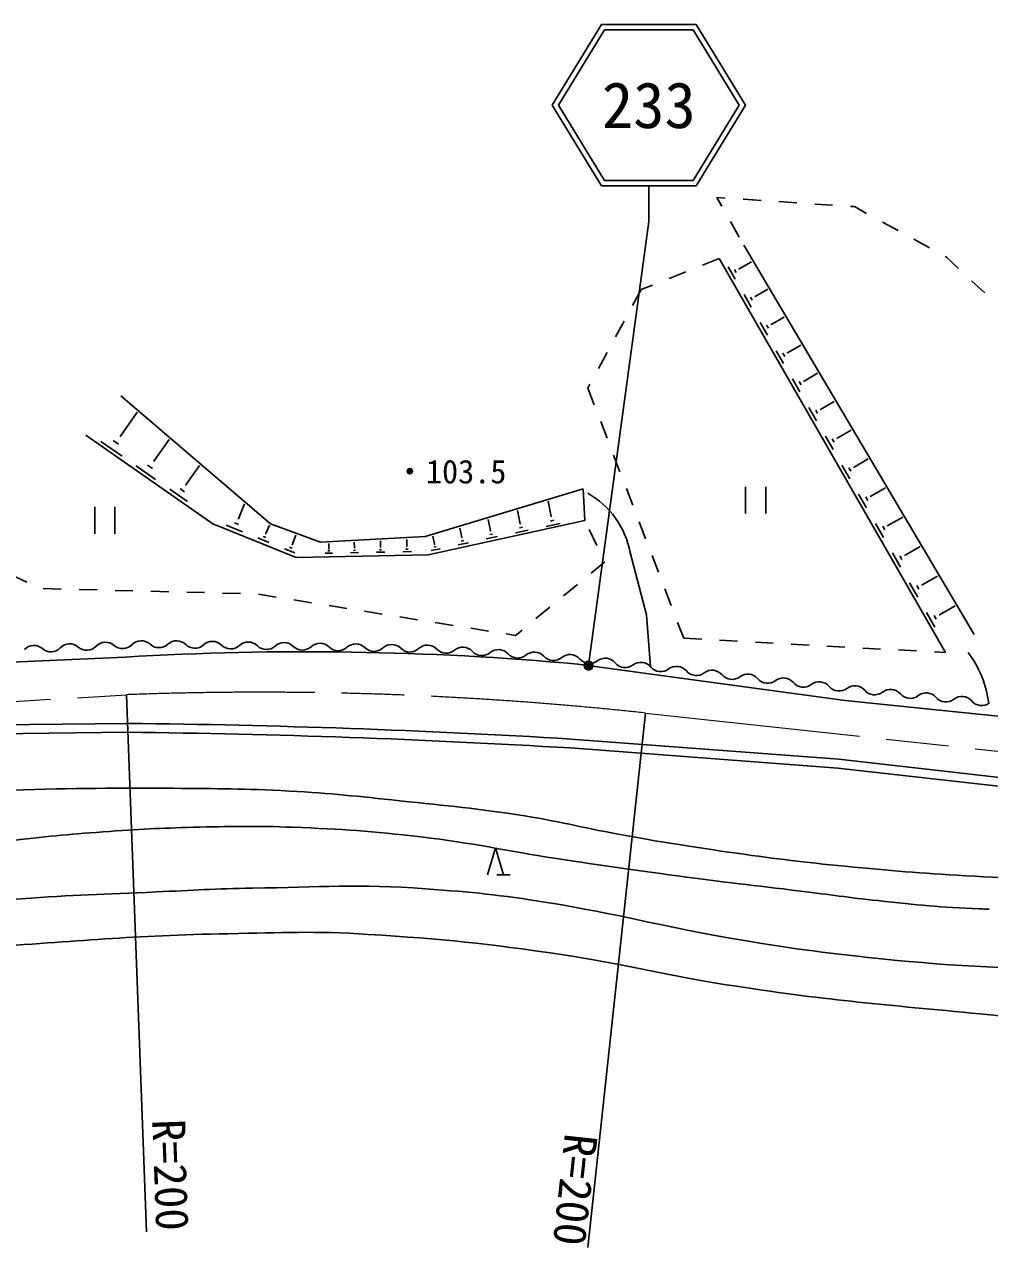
# Model space of a CAD drawing. Units: millimetres, scale not verified. Extents: x 40000 to 680000, y 20000 to 380000.
# Drawn here: x 470884 to 524724, y 250921 to 319171 of the extents above; entities that cross this region are included whole.
import ezdxf
from ezdxf.enums import TextEntityAlignment as Align

# ---------------------------------------------------------------- set-up
doc = ezdxf.new("R2010")
doc.units = ezdxf.units.MM
doc.header["$LTSCALE"] = 1000
doc.header["$PDMODE"] = 32
doc.header["$PDSIZE"] = 500
doc.linetypes.add('CHAIN', pattern=[18.5, 12, -1.5, 3.5, -1.5])
for name, color, linetype, lineweight in [('M-BGD', 7, 'Continuous', 25), ('M-BMK', 2, 'CHAIN', 13), ('M-STR-STRC', 7, 'Continuous', 25)]:
    doc.layers.add(name, color=color, linetype=linetype, lineweight=lineweight)
doc.styles.add('ＭＳ ゴシック', font='')
doc.styles.get('ＭＳ ゴシック').set_extended_font_data('MS Gothic')

msp = doc.modelspace()

# ---------------------------------------------------------------- linework, layer by layer
at = {"layer": 'M-BGD'}
for p, q in [((509980, 309481), (509517, 309512)), ((509517, 309512), (509780, 309045)), ((509783, 309039), (509517, 309512)), ((511976, 309349), (510978, 309415)), ((511014, 309413), (511513, 309380)), ((513972, 309217), (512974, 309283)), ((515967, 309084), (514969, 309151)), ((517185, 309004), (516965, 309018)), ((517868, 308628), (517185, 309004)), ((510270, 308173), (510760, 307301)), ((519621, 307665), (518745, 308147)), ((521374, 306702), (520497, 307183)), ((511008, 306860), (523875, 285134)), ((509650, 306103), (508720, 305735)), ((509650, 306103), (522262, 284124)), ((510750, 305536), (511441, 305932)), ((522321, 306181), (522250, 306220)), ((522993, 305554), (522321, 306181)), ((507790, 305368), (506860, 305000)), ((510537, 304959), (510145, 305642)), ((510595, 305333), (510497, 305503)), ((510763, 305514), (510738, 305557)), ((505930, 304632), (505284, 304377)), ((524456, 304191), (523725, 304873)), ((505284, 304377), (504809, 303497)), ((511431, 303401), (511033, 304095)), ((511490, 303781), (511390, 303954)), ((511660, 303965), (511635, 304008)), ((511648, 303987), (512353, 304391)), ((504334, 302617), (503859, 301737)), ((512331, 301833), (511927, 302536)), ((512391, 302218), (512290, 302394)), ((512564, 302405), (512539, 302449)), ((512551, 302427), (513272, 302840)), ((513461, 300856), (514197, 301279)), ((503384, 300857), (502909, 299977)), ((513238, 300253), (512827, 300968)), ((513298, 300644), (513196, 300823)), ((513474, 300834), (513448, 300879)), ((514377, 299275), (515128, 299706)), ((502434, 299097), (502317, 298880)), ((514150, 298662), (513734, 299388)), ((514212, 299059), (514108, 299241)), ((514390, 299252), (514364, 299298)), ((484614, 291301), (476260, 298447)), ((502317, 298880), (502674, 297946)), ((515069, 297061), (514647, 297798)), ((515132, 297464), (515026, 297648)), ((515313, 297660), (515287, 297706)), ((515300, 297683), (516066, 298123)), ((476233, 296201), (477166, 297541)), ((503032, 297012), (503390, 296078)), ((474304, 296253), (481397, 291314)), ((476196, 296226), (476270, 296175)), ((516229, 296080), (517010, 296528)), ((475154, 295905), (476329, 295087)), ((475841, 295950), (476134, 295746)), ((478109, 294807), (478951, 296015)), ((515995, 295448), (515566, 296196)), ((516058, 295857), (515951, 296044)), ((516242, 296056), (516215, 296103)), ((503748, 295144), (504106, 294211)), ((517164, 294465), (517961, 294923)), ((477121, 294535), (478198, 293785)), ((477750, 294577), (478019, 294390)), ((478076, 294830), (478143, 294783)), ((479895, 293480), (480648, 294563)), ((516926, 293825), (516491, 294584)), ((516991, 294240), (516882, 294430)), ((517178, 294442), (517150, 294489)), ((479864, 293502), (479925, 293459)), ((478992, 293233), (479975, 292548)), ((479566, 293271), (479812, 293100)), ((502063, 293264), (493247, 290590)), ((502063, 293264), (502141, 291485)), ((504463, 293277), (504821, 292343)), ((511118, 293373), (511117, 291873)), ((512243, 293373), (512242, 291873)), ((517865, 292190), (517423, 292960)), ((517930, 292611), (517819, 292804)), ((518119, 292816), (518092, 292864)), ((518106, 292840), (518918, 293306)), ((474809, 292254), (474809, 290754)), ((475934, 292254), (475934, 290754)), ((482818, 291587), (483156, 292424)), ((500276, 291720), (500098, 292564)), ((482789, 291598), (482846, 291575)), ((493413, 289573), (502141, 291485)), ((496879, 290912), (496745, 291547)), ((498541, 291307), (498385, 292044)), ((500228, 291463), (500424, 291505)), ((500251, 291715), (500301, 291725)), ((519054, 291203), (519882, 291679)), ((481397, 291314), (486046, 289433)), ((482146, 291227), (483050, 290861)), ((482595, 291361), (482821, 291269)), ((484336, 290767), (484374, 290751)), ((484355, 290759), (484547, 291234)), ((487404, 290274), (484614, 291301)), ((495288, 290534), (495175, 291070)), ((496859, 290908), (496899, 290916)), ((498274, 290804), (498988, 290954)), ((498497, 291074), (498675, 291112)), ((498519, 291303), (498563, 291312)), ((499982, 291164), (500770, 291331)), ((502825, 290087), (502385, 290986)), ((505179, 291409), (505537, 290475)), ((518809, 290544), (518361, 291325)), ((518875, 290971), (518763, 291167)), ((519068, 291179), (519040, 291228)), ((483901, 290516), (484512, 290269)), ((484205, 290607), (484357, 290545)), ((485795, 290150), (485831, 290135)), ((485813, 290142), (486028, 290674)), ((493247, 290590), (487404, 290274)), ((487866, 289915), (487860, 290199)), ((489293, 289957), (489287, 290276)), ((490746, 289999), (490739, 290354)), ((492224, 290043), (492216, 290434)), ((493764, 290171), (493671, 290614)), ((493748, 290168), (493780, 290175)), ((495073, 290128), (495648, 290249)), ((495252, 290346), (495396, 290376)), ((495270, 290530), (495306, 290537)), ((496639, 290459), (497282, 290594)), ((496840, 290702), (497000, 290736)), ((485388, 289915), (485960, 289683)), ((485672, 290000), (485815, 289942)), ((486046, 289433), (493413, 289573)), ((487664, 289664), (488076, 289672)), ((487816, 289790), (487919, 289792)), ((487853, 289915), (487878, 289915)), ((489080, 289691), (489516, 289699)), ((489241, 289825), (489350, 289827)), ((489279, 289956), (489307, 289957)), ((490520, 289718), (490982, 289727)), ((490690, 289860), (490806, 289862)), ((490731, 289999), (490760, 290000)), ((491986, 289746), (492473, 289755)), ((492166, 289896), (492287, 289898)), ((492209, 290043), (492239, 290043)), ((493574, 289811), (494084, 289919)), ((493733, 290005), (493860, 290032)), ((504674, 289697), (505591, 286222)), ((505894, 289542), (506252, 288608)), ((519760, 288886), (519305, 289679)), ((519828, 289320), (519714, 289518)), ((520023, 289531), (519994, 289580)), ((520009, 289556), (520853, 290040)), ((502508, 288551), (503270, 289177)), ((503270, 289177), (503264, 289189)), ((470114, 288479), (471017, 288050)), ((520718, 287217), (520256, 288021)), ((520970, 287896), (521830, 288390)), ((471937, 287691), (472937, 287666)), ((473937, 287641), (474936, 287616)), ((475936, 287591), (476936, 287566)), ((477935, 287541), (478935, 287516)), ((479935, 287491), (480934, 287466)), ((481934, 287441), (482934, 287416)), ((483932, 287377), (484920, 287219)), ((500962, 287283), (501735, 287917)), ((506610, 287674), (506968, 286740)), ((520786, 287657), (520671, 287858)), ((520984, 287871), (520955, 287921)), ((485907, 287061), (486894, 286903)), ((487882, 286745), (488869, 286587)), ((521938, 286226), (522814, 286729)), ((489857, 286429), (490844, 286271)), ((491832, 286113), (492819, 285955)), ((499416, 286014), (500189, 286648)), ((505591, 286222), (505814, 283331)), ((521682, 285537), (521214, 286353)), ((521752, 285983), (521635, 286187)), ((521952, 286200), (521923, 286251)), ((493806, 285797), (494794, 285639)), ((495781, 285481), (496769, 285323)), ((498279, 285081), (498643, 285380)), ((507325, 285806), (507666, 284916)), ((497756, 285165), (498279, 285081)), ((507666, 284916), (508665, 284862)), ((509663, 284808), (510662, 284754)), ((511661, 284700), (512659, 284645)), ((513658, 284591), (514656, 284537)), ((515655, 284483), (516653, 284429)), ((517652, 284374), (518650, 284320)), ((519649, 284266), (520647, 284212)), ((521646, 284157), (522262, 284124)), ((459467, 283094), (476501, 283869)), ((501761, 283479), (516676, 281452)), ((476579, 281770), (477694, 251791)), ((526623, 280426), (516676, 281452)), ((505535, 280747), (502307, 250921)), ((459668, 279991), (476657, 280172)), ((459686, 279491), (476657, 279672)), ((501392, 279295), (516314, 278172)), ((501348, 278797), (516267, 277674)), ((516314, 278172), (526259, 277045)), ((516267, 277674), (526204, 276549)), ((496712, 271727), (497162, 273227)), ((497162, 273227), (497612, 271726)), ((497237, 271727), (497987, 271726))]:
    msp.add_line(p, q, dxfattribs=at)
for centre, radius, start, end in [((499923, 288810), 4833, 10.58037, 60.31616), ((473405, 283884), 725, 48.9035, 136.10914), ((475403, 283971), 725, 48.9035, 136.10914), ((477401, 284058), 725, 48.9035, 136.10914), ((478387, 285121), 725, 225.4091, 312.61473), ((479369, 284054), 725, 45.4091, 132.61473), ((481368, 284020), 725, 45.4091, 132.61473), ((483368, 283985), 725, 45.4091, 132.61473), ((485368, 283951), 725, 45.4091, 132.61473), ((487367, 283916), 725, 45.3957, 132.60134), ((489367, 283881), 725, 45.3957, 132.60134), ((471407, 283796), 725, 48.9035, 136.10914), ((472360, 284889), 725, 228.9035, 316.10914), ((474358, 284976), 725, 228.9035, 316.10914), ((476356, 285064), 725, 228.9035, 316.10914), ((486534, 115488), 168679, 84.82082, 93.40985), ((480387, 285087), 725, 225.4091, 312.61473), ((482386, 285052), 725, 225.4091, 312.61473), ((484386, 285018), 725, 225.4091, 312.61473), ((486386, 284983), 725, 225.3957, 312.60134), ((488385, 284948), 725, 225.3957, 312.60134), ((490385, 284913), 725, 225.3957, 312.60134), ((491367, 283846), 725, 45.3957, 132.60134), ((492385, 284878), 725, 225.3957, 312.60134), ((493366, 283811), 725, 45.3957, 132.60134), ((494410, 284816), 725, 222.43885, 309.64449), ((495336, 283700), 725, 42.43885, 129.64449), ((496406, 284678), 725, 222.43885, 309.64449), ((497331, 283562), 725, 42.43885, 129.64449), ((498401, 284540), 725, 222.43885, 309.64449), ((499326, 283424), 725, 42.43885, 129.64449), ((501321, 283286), 725, 42.43885, 129.64449), ((518751, 280530), 5979, 7.30265, 36.89532), ((500396, 284402), 725, 222.43885, 309.64449), ((502414, 284239), 725, 219.7697, 306.97534), ((503286, 283080), 725, 39.7697, 126.97534), ((504400, 284008), 725, 219.7697, 306.97534), ((505272, 282849), 725, 39.7697, 126.97534), ((506383, 283781), 725, 220.19134, 307.39697), ((507264, 282629), 725, 40.19134, 127.39697), ((508372, 283565), 725, 220.19134, 307.39697), ((509252, 282413), 725, 40.19134, 127.39697), ((510360, 283349), 725, 220.19134, 307.39697), ((511241, 282197), 725, 40.19134, 127.39697), ((512348, 283132), 725, 220.19134, 307.39697), ((513229, 281980), 725, 40.19134, 127.39697), ((514337, 282916), 725, 220.19134, 307.39697), ((515217, 281764), 725, 40.19134, 127.39697), ((516325, 282700), 725, 220.19134, 307.39697), ((517205, 281548), 725, 40.19134, 127.39697), ((518309, 282489), 725, 220.69913, 307.90477), ((519200, 281345), 725, 40.69913, 127.90477), ((520299, 282290), 725, 220.69913, 307.90477), ((521190, 281146), 725, 40.69913, 127.90477), ((522289, 282092), 725, 220.69913, 307.90477), ((523180, 280947), 725, 40.69913, 127.90477), ((524279, 281893), 725, 220.69913, 307.90477), ((471305, -220263), 500463, 86.55337, 89.38724), ((471305, -220263), 499963, 86.55496, 89.38663)]:
    msp.add_arc(centre, radius, start, end, dxfattribs=at)
for points, knots in [([(563307, 274464), (560974, 274012), (560362, 273894), (558465, 273576), (556538, 273253), (555456, 273088), (553519, 272828), (551096, 272502), (549735, 272333), (547300, 272114), (544190, 271834), (542444, 271711), (539325, 271561), (537620, 271479), (536664, 271457), (534958, 271430), (533240, 271403), (532277, 271392), (530559, 271420), (527764, 271466), (526198, 271502), (523408, 271666), (520773, 271821), (519298, 271936), (516671, 272197), (514296, 272432), (512968, 272590), (510605, 272924), (508181, 273266), (506826, 273483), (504415, 273913), (502213, 274306), (501002, 274652), (498794, 275006), (496086, 275439), (494550, 275562), (491823, 275851), (489415, 276106), (488066, 276264), (485649, 276393), (483122, 276528), (481703, 276531), (479173, 276546), (475390, 276570), (473269, 276546), (469487, 276418), (466456, 276316), (464763, 276143), (461733, 276007), (459966, 275928), (458976, 275798), (457208, 275852), (455838, 275894), (455031, 275941), (453746, 276417), (453170, 276630), (452932, 276931), (452472, 277339), (452130, 277642), (451953, 277846), (451734, 278248), (451586, 278522), (451596, 278490), (451437, 278989)], [0, 0, 0, 0, 1, 1, 1, 2, 2, 2, 3, 3, 3, 4, 4, 4, 5, 5, 5, 6, 6, 6, 7, 7, 7, 8, 8, 8, 9, 9, 9, 10, 10, 10, 11, 11, 11, 12, 12, 12, 13, 13, 13, 14, 14, 14, 15, 15, 15, 16, 16, 16, 17, 17, 17, 18, 18, 18, 19, 19, 19, 20, 20, 20, 21, 21, 21, 21]), ([(394225, 276072), (394596, 275873), (395448, 275416), (396306, 275255), (397309, 275067), (397901, 275261), (398917, 275358), (399747, 275438), (400197, 275590), (401022, 275707), (402078, 275858), (402671, 275928), (403731, 276036), (404860, 276151), (405494, 276199), (406628, 276248), (408325, 276322), (409278, 276358), (410976, 276302), (412644, 276247), (413582, 276224), (415241, 276045), (417878, 275760), (419351, 275530), (421951, 275009), (424446, 274508), (425797, 274017), (428278, 273451), (429926, 273075), (430853, 272876), (432516, 272577), (435137, 272107), (436617, 271897), (439264, 271614), (441557, 271369), (442849, 271303), (445152, 271192), (446585, 271124), (447390, 271122), (448824, 271124), (451356, 271127), (452774, 271216), (455301, 271366), (456752, 271452), (457567, 271508), (459006, 271714), (460798, 271971), (461770, 272301), (463553, 272613), (466171, 273070), (467642, 273317), (470280, 273636), (472364, 273889), (473537, 273993), (475631, 274145), (477594, 274286), (478697, 274330), (480665, 274379), (482688, 274428), (483824, 274449), (485847, 274374), (488647, 274271), (490216, 274152), (493000, 273833), (495973, 273492), (497608, 273079), (500568, 272630), (503203, 272231), (504681, 272015), (507323, 271657), (509998, 271295), (511503, 271142), (514182, 270812), (515871, 270604), (516813, 270455), (518505, 270279), (520712, 270050), (521950, 269896), (524167, 269819), (524352, 269813), (524531, 269807), (524705, 269803)], [0, 0, 0, 0, 1, 1, 1, 2, 2, 2, 3, 3, 3, 4, 4, 4, 5, 5, 5, 6, 6, 6, 7, 7, 7, 8, 8, 8, 9, 9, 9, 10, 10, 10, 11, 11, 11, 12, 12, 12, 13, 13, 13, 14, 14, 14, 15, 15, 15, 16, 16, 16, 17, 17, 17, 18, 18, 18, 19, 19, 19, 20, 20, 20, 21, 21, 21, 22, 22, 22, 23, 23, 23, 24, 24, 24, 25, 25, 25, 26, 26, 26, 27, 27, 27, 27]), ([(564868, 270804), (562482, 270074), (561810, 269885), (559825, 269390), (557259, 268751), (555800, 268473), (553191, 268046), (550410, 267592), (548829, 267490), (546023, 267223), (542874, 266924), (541108, 266761), (537948, 266612), (535110, 266479), (533518, 266362), (530678, 266414), (525923, 266503), (523249, 266562), (518519, 267053), (515318, 267385), (513528, 267625), (510357, 268171), (506304, 268869), (504082, 269527), (500022, 270179), (497398, 270600), (495911, 270747), (493260, 270941), (489500, 271216), (487378, 271029), (483608, 270977), (481509, 270949), (480334, 270857), (478236, 270764), (475290, 270633), (473637, 270605), (470696, 270383), (467449, 270139), (465642, 269874), (462397, 269600), (458773, 269294), (456748, 268981), (453112, 268898), (450337, 268835), (448781, 268964), (446006, 269065), (443010, 269175), (441311, 269029), (438338, 269421), (435756, 269762), (434376, 270324), (431829, 270866), (429581, 271344), (428326, 271643), (426062, 272044), (423647, 272471), (422287, 272677), (419851, 272963), (417325, 273260), (415903, 273389), (413365, 273546), (410652, 273714), (409127, 273742), (406409, 273749), (404426, 273754), (403310, 273791), (401335, 273623), (399441, 273462), (398388, 273281), (396507, 273009), (395079, 272802), (394275, 272165), (392858, 272435), (392068, 272586), (391807, 273127), (391084, 273478), (390122, 273945), (389531, 274131), (388478, 274317), (388051, 274393), (387945, 274405), (387378, 274468)], [0, 0, 0, 0, 1, 1, 1, 2, 2, 2, 3, 3, 3, 4, 4, 4, 5, 5, 5, 6, 6, 6, 7, 7, 7, 8, 8, 8, 9, 9, 9, 10, 10, 10, 11, 11, 11, 12, 12, 12, 13, 13, 13, 14, 14, 14, 15, 15, 15, 16, 16, 16, 17, 17, 17, 18, 18, 18, 19, 19, 19, 20, 20, 20, 21, 21, 21, 22, 22, 22, 23, 23, 23, 24, 24, 24, 25, 25, 25, 26, 26, 26, 27, 27, 27, 27]), ([(551599, 264694), (549973, 264391), (549491, 264351), (548135, 264165), (541923, 263313), (538367, 263158), (532101, 263390), (529011, 263504), (527283, 263655), (524206, 263957), (518888, 264479), (515894, 264688), (510612, 265497), (506781, 266083), (504681, 266690), (500847, 267266), (496660, 267895), (494292, 268128), (490067, 268397), (487020, 268591), (485303, 268489), (482251, 268435), (476877, 268340), (473877, 268000), (468513, 267669), (465593, 267488), (463958, 267364), (461039, 267159), (459154, 267027), (458103, 266837), (456214, 266812), (451678, 266752), (449122, 266729), (444606, 267160), (440447, 267557), (438155, 268101), (434028, 268751), (431210, 269194), (429643, 269518), (426820, 269928), (422529, 270550), (420124, 270928), (415802, 271271), (411616, 271604), (409256, 271915), (405062, 271720), (402962, 271622), (401716, 271792), (399706, 271175), (398959, 270945), (398545, 270765), (397883, 270349), (397299, 269982), (397002, 269728), (396473, 269284), (395950, 268846), (395870, 268208), (395198, 268091), (394374, 267947), (393991, 268601), (393275, 269033), (392456, 269526), (392107, 269964), (391310, 270491), (390544, 270997), (390091, 271246), (389277, 271670), (388482, 272084), (388013, 272269), (387179, 272597), (385569, 273230), (383471, 273640), (382903, 273751)], [0, 0, 0, 0, 1, 1, 1, 2, 2, 2, 3, 3, 3, 4, 4, 4, 5, 5, 5, 6, 6, 6, 7, 7, 7, 8, 8, 8, 9, 9, 9, 10, 10, 10, 11, 11, 11, 12, 12, 12, 13, 13, 13, 14, 14, 14, 15, 15, 15, 16, 16, 16, 17, 17, 17, 18, 18, 18, 19, 19, 19, 20, 20, 20, 21, 21, 21, 22, 22, 22, 23, 23, 23, 24, 24, 24, 24])]:
    msp.add_open_spline(points, degree=3, knots=knots, dxfattribs=at)
at = {"layer": 'M-BMK'}
for p, q in [((460359, 280784), (476579, 281770)), ((505535, 280747), (528402, 278272))]:
    msp.add_line(p, q, dxfattribs=at)
msp.add_arc((484014, 81908), 200000, 83.82257, 92.13036, dxfattribs=at)
at = {"layer": 'M-STR-STRC'}
for p, q in [((503081, 319171), (500317, 314671)), ((503249, 318871), (500669, 314671)), ((503081, 319171), (508353, 319171)), ((503249, 318871), (508185, 318871)), ((510765, 314671), (508185, 318871)), ((511117, 314671), (508353, 319171)), ((500317, 314671), (503081, 310171)), ((500669, 314671), (503249, 310471)), ((508185, 310471), (510765, 314671)), ((508353, 310171), (511117, 314671)), ((503081, 310171), (508353, 310171)), ((503249, 310471), (508185, 310471)), ((505717, 310171), (505717, 308171)), ((502372, 283547), (505717, 308171))]:
    msp.add_line(p, q, dxfattribs=at)
for radius in [150, 120, 90, 60, 30]:
    msp.add_circle((502352, 283398), radius, dxfattribs=at)
msp.add_point((502352, 283398), dxfattribs=at)

# ---------------------------------------------------------------- texts
at = {"layer": 'M-BGD', "style": 'ＭＳ ゴシック'}
msp.add_text('・103.5', height=1320, dxfattribs=at).set_placement((491483, 294220), align=Align.MIDDLE_LEFT)
for rotation, p in [(272.13, (477462, 258037)), (263.823, (500494, 257404))]:
    msp.add_text('R=200', height=1833, rotation=rotation, dxfattribs=at).set_placement(p, align=Align.BOTTOM_LEFT)
at = {"layer": 'M-STR-STRC', "style": 'ＭＳ ゴシック'}
msp.add_text('233', height=2566, dxfattribs=at).set_placement((505717, 314671), align=Align.MIDDLE_CENTER)

doc.saveas('drawing.dxf')
